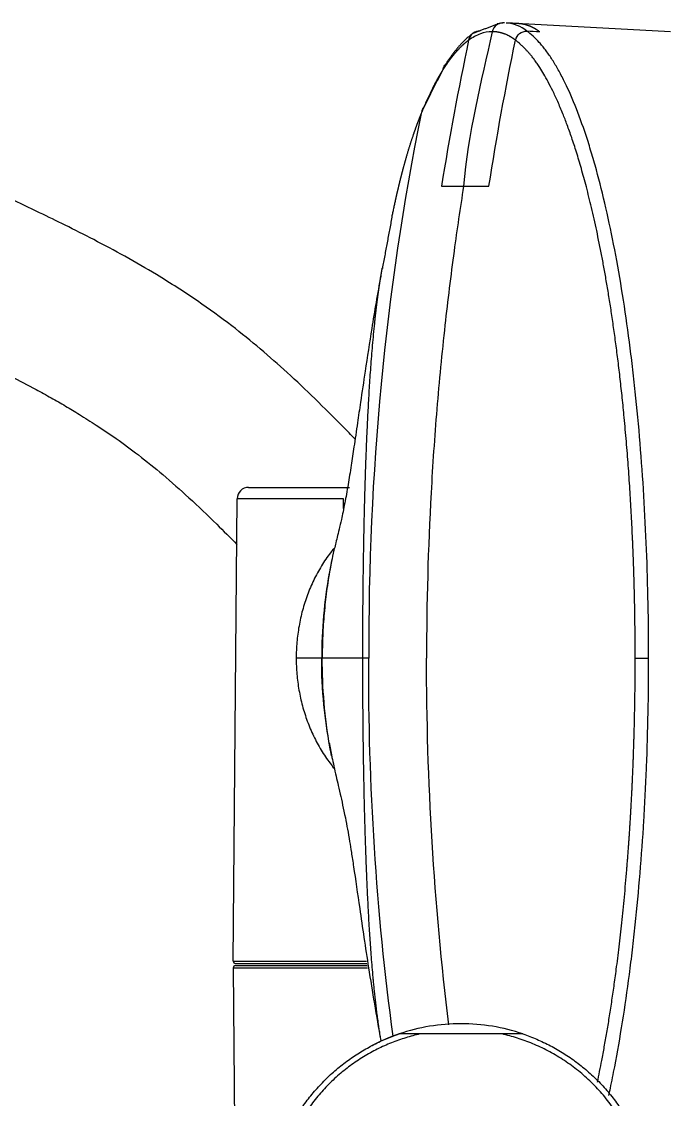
# Model space of a CAD drawing. Header units: millimetres. Extents: x -33000 to 294000, y 0 to 42408.
# Drawn here: x 19852.6 to 19909.6, y 18564.8 to 18659.4 of the extents above; entities that cross this region are included whole.
import ezdxf

# ---------------------------------------------------------------- set-up
doc = ezdxf.new("R2010")
doc.units = ezdxf.units.MM
doc.header["$LTSCALE"] = 50
doc.layers.add('arch', color=8, linetype='Continuous')

msp = doc.modelspace()

# ---------------------------------------------------------------- linework, layer by layer
at = {"layer": 'arch'}
for p, q in [((19909.58, 18658.535), (19896.08, 18659.262)), ((19872.552, 18618.526), (19881.414, 18618.526)), ((19871.198, 18576.928), (19871.552, 18617.535)), ((19880.89, 18617.535), (19871.552, 18617.535)), ((19878.963, 18603.525), (19876.726, 18603.525)), ((19878.963, 18603.525), (19879.011, 18603.525)), ((19871.198, 18576.928), (19882.905, 18576.928)), ((19871.196, 18576.324), (19871.346, 18559.176)), ((19871.196, 18576.324), (19882.997, 18576.324)), ((19871.396, 18576.526), (19882.962, 18576.526)), ((19871.398, 18576.726), (19882.933, 18576.726))]:
    msp.add_line(p, q, dxfattribs=at)
for centre, radius, start, end in [((19872.552, 18617.526), 1, 90, 179.5), ((19871.398, 18576.926), 0.2, 179.5, 270), ((19871.396, 18576.326), 0.2, 90, 180.5), ((19891.194, 18554.526), 16.9, 90, 108.78287), ((19891.194, 18554.526), 16.9, 71.21713, 90), ((19891.194, 18554.526), 16.9, 108.7875, 117.7425)]:
    msp.add_arc(centre, radius, start, end, dxfattribs=at)
for points, knots in [([(19827.114, 18658.261), (19826.986, 18658.707), (19826.308, 18661.067), (19825.13, 18665.108), (19823.676, 18669.958), (19822.329, 18674.324), (19821.133, 18678.083), (19820.077, 18681.292), (19819.114, 18684.123), (19818.115, 18686.953), (19817.006, 18689.945), (19815.827, 18692.921), (19814.667, 18695.598), (19813.564, 18697.876), (19812.545, 18699.713), (19811.633, 18701.114), (19810.798, 18702.189), (19809.97, 18703.096), (19808.691, 18704.17), (19806.958, 18705.095), (19804.856, 18705.63), (19802.532, 18705.511), (19800.383, 18704.705), (19798.887, 18703.609), (19797.848, 18702.444), (19797.201, 18701.427), (19796.825, 18700.668), (19796.507, 18699.88), (19796.234, 18699.003), (19796.006, 18698.011), (19795.81, 18696.777), (19795.682, 18695.321), (19795.64, 18693.676), (19795.681, 18692.042), (19795.779, 18690.529), (19795.943, 18688.82), (19796.202, 18686.839), (19796.632, 18684.365), (19797.223, 18681.706), (19797.984, 18678.941), (19799.02, 18675.792), (19800.357, 18672.391), (19802.037, 18668.807), (19803.936, 18665.272), (19806.129, 18661.595), (19808.675, 18657.799), (19811.585, 18654.053), (19814.796, 18650.527), (19818.202, 18647.315), (19821.835, 18644.357), (19825.831, 18641.551), (19830.31, 18638.84), (19834.996, 18636.322), (19839.327, 18634.188), (19843.135, 18632.389), (19846.328, 18630.891), (19849.156, 18629.542), (19851.632, 18628.316), (19853.619, 18627.277), (19855.213, 18626.401), (19856.483, 18625.672), (19857.789, 18624.887), (19859.286, 18623.938), (19861.026, 18622.758), (19862.981, 18621.314), (19865.109, 18619.588), (19867.396, 18617.561), (19869.545, 18615.505), (19870.933, 18614.114), (19871.518, 18613.522)], [0, 0, 0, 0, 0.002402, 0.012822, 0.022862, 0.031953, 0.041591, 0.049804, 0.057078, 0.065589, 0.075662, 0.087423, 0.100212, 0.112465, 0.124066, 0.134938, 0.14339, 0.151502, 0.160466, 0.167922, 0.176056, 0.184411, 0.191859, 0.199965, 0.206744, 0.21219, 0.217097, 0.223024, 0.230036, 0.23816, 0.247424, 0.260726, 0.274526, 0.287305, 0.299016, 0.309624, 0.327234, 0.346233, 0.366797, 0.388823, 0.410891, 0.441474, 0.471024, 0.500223, 0.53021, 0.561057, 0.591924, 0.620712, 0.647368, 0.671723, 0.697531, 0.724554, 0.751108, 0.776769, 0.796252, 0.814395, 0.830904, 0.84598, 0.860444, 0.869383, 0.878121, 0.886896, 0.897619, 0.910691, 0.92579, 0.943097, 0.962569, 0.984147, 1, 1, 1, 1]), ([(19881.899, 18622.77), (19881.552, 18623.125), (19880.39, 18624.31), (19878.434, 18626.267), (19876.026, 18628.553), (19873.6, 18630.695), (19870.979, 18632.819), (19867.975, 18635), (19864.83, 18637.018), (19861.748, 18638.8), (19859.054, 18640.242), (19856.544, 18641.51), (19854.302, 18642.599), (19852.256, 18643.572), (19850.223, 18644.528), (19847.99, 18645.576), (19845.472, 18646.771), (19842.821, 18648.068), (19840.21, 18649.409), (19837.822, 18650.708), (19835.715, 18651.931), (19833.912, 18653.051), (19832.396, 18654.059), (19831.113, 18654.966), (19829.943, 18655.84), (19828.689, 18656.834), (19827.295, 18658.018), (19825.78, 18659.414), (19824.221, 18660.98), (19822.655, 18662.707), (19821.014, 18664.71), (19819.429, 18666.876), (19817.965, 18669.102), (19816.69, 18671.21), (19815.574, 18673.186), (19814.582, 18675.074), (19813.687, 18676.935), (19812.849, 18678.874), (19812.111, 18680.817), (19811.475, 18682.734), (19810.954, 18684.556), (19810.53, 18686.329), (19810.206, 18687.99), (19809.968, 18689.514), (19809.812, 18690.817), (19809.72, 18691.867), (19809.664, 18692.769), (19809.636, 18693.607), (19809.638, 18694.312), (19809.647, 18694.718), (19809.636, 18694.823), (19809.624, 18694.836)], [0, 0, 0, 0, 0.0087569, 0.0291666, 0.0481263, 0.0655636, 0.082947, 0.1025636, 0.1244691, 0.140388, 0.1554253, 0.1689002, 0.1807908, 0.1910894, 0.2015427, 0.2137453, 0.2277044, 0.2434234, 0.2587888, 0.2734129, 0.2866866, 0.298605, 0.3091656, 0.3183675, 0.3268702, 0.3363666, 0.3485088, 0.3620438, 0.3769628, 0.3932545, 0.4107109, 0.4329158, 0.4538942, 0.4736599, 0.493506, 0.5119877, 0.5301413, 0.5492772, 0.569369, 0.5868021, 0.6046622, 0.6217005, 0.6376579, 0.6525469, 0.6667693, 0.677429, 0.689201, 0.7020371, 0.7156121, 0.7277434, 0.7360933, 0.7360933, 0.7360933, 0.7360933]), ([(19898.103, 18658.528), (19898.094, 18658.534), (19898.077, 18658.547), (19898.051, 18658.566), (19898.026, 18658.585), (19898, 18658.603), (19897.974, 18658.621), (19897.948, 18658.639), (19897.922, 18658.657), (19897.896, 18658.675), (19897.87, 18658.692), (19897.843, 18658.709), (19897.817, 18658.725), (19897.791, 18658.742), (19897.765, 18658.758), (19897.738, 18658.774), (19897.712, 18658.79), (19897.685, 18658.805), (19897.659, 18658.82), (19897.632, 18658.835), (19897.606, 18658.85), (19897.579, 18658.864), (19897.552, 18658.878), (19897.526, 18658.892), (19897.499, 18658.906), (19897.472, 18658.919), (19897.445, 18658.932), (19897.418, 18658.945), (19897.391, 18658.958), (19897.364, 18658.97), (19897.337, 18658.982), (19897.31, 18658.994), (19897.283, 18659.005), (19897.256, 18659.017), (19897.229, 18659.028), (19897.202, 18659.039), (19897.174, 18659.049), (19897.147, 18659.059), (19897.12, 18659.069), (19897.092, 18659.079), (19897.065, 18659.089), (19897.037, 18659.098), (19897.01, 18659.107), (19896.982, 18659.116), (19896.954, 18659.124), (19896.927, 18659.132), (19896.899, 18659.14), (19896.871, 18659.148), (19896.843, 18659.156), (19896.815, 18659.163), (19896.788, 18659.17), (19896.76, 18659.176), (19896.732, 18659.183), (19896.704, 18659.189), (19896.675, 18659.195), (19896.647, 18659.2), (19896.619, 18659.206), (19896.591, 18659.211), (19896.563, 18659.216), (19896.535, 18659.22), (19896.506, 18659.225), (19896.478, 18659.229), (19896.449, 18659.233), (19896.421, 18659.236), (19896.393, 18659.24), (19896.364, 18659.243), (19896.335, 18659.246), (19896.307, 18659.248), (19896.278, 18659.25), (19896.25, 18659.252), (19896.227, 18659.254), (19896.215, 18659.254), (19896.212, 18659.255)], [0, 0, 0, 0, 0.014404, 0.028808, 0.043213, 0.057619, 0.072026, 0.086433, 0.100841, 0.11525, 0.12966, 0.14407, 0.158481, 0.172893, 0.187305, 0.201718, 0.216132, 0.230546, 0.244961, 0.259376, 0.273792, 0.288209, 0.302626, 0.317043, 0.331462, 0.345881, 0.3603, 0.37472, 0.38914, 0.403561, 0.417983, 0.432405, 0.446827, 0.46125, 0.475674, 0.490098, 0.504523, 0.518948, 0.533374, 0.5478, 0.562227, 0.576654, 0.591082, 0.605511, 0.61994, 0.63437, 0.6488, 0.66323, 0.677662, 0.692094, 0.706526, 0.720959, 0.735393, 0.749827, 0.764262, 0.778697, 0.793133, 0.80757, 0.822007, 0.836445, 0.850884, 0.865323, 0.879763, 0.894203, 0.908645, 0.923087, 0.937529, 0.951972, 0.966416, 0.980861, 0.995307, 1, 1, 1, 1]), ([(19893.928, 18658.544), (19893.582, 18658.541), (19893.063, 18658.443), (19892.376, 18658.132), (19892.036, 18657.917), (19891.866, 18657.795)], [0, 0, 0, 0, 0.5, 0.75, 1, 1, 1, 1]), ([(19892.26, 18658.408), (19892.248, 18658.399), (19892.052, 18658.25), (19891.915, 18658.024), (19891.866, 18657.795)], [0, 0, 0, 0, 0.059174, 1, 1, 1, 1]), ([(19895.981, 18657.799), (19895.972, 18657.806), (19895.955, 18657.819), (19895.928, 18657.839), (19895.9, 18657.859), (19895.87, 18657.88), (19895.84, 18657.902), (19895.808, 18657.923), (19895.776, 18657.945), (19895.742, 18657.968), (19895.707, 18657.991), (19895.671, 18658.014), (19895.634, 18658.037), (19895.595, 18658.06), (19895.556, 18658.084), (19895.515, 18658.107), (19895.428, 18658.156), (19895.306, 18658.22), (19895.161, 18658.287), (19895.05, 18658.332), (19894.97, 18658.362), (19894.911, 18658.383), (19894.859, 18658.4), (19894.808, 18658.417), (19894.756, 18658.432), (19894.704, 18658.446), (19894.653, 18658.459), (19894.601, 18658.471), (19894.55, 18658.483), (19894.498, 18658.493), (19894.446, 18658.503), (19894.394, 18658.511), (19894.343, 18658.519), (19894.291, 18658.525), (19894.239, 18658.531), (19894.187, 18658.535), (19894.135, 18658.539), (19894.083, 18658.542), (19894.032, 18658.543), (19893.98, 18658.544), (19893.945, 18658.544), (19893.928, 18658.544)], [0, 0, 0, 0, 0.012819, 0.026179, 0.040082, 0.054527, 0.069514, 0.085044, 0.101116, 0.117732, 0.134892, 0.152595, 0.170841, 0.189632, 0.208968, 0.228848, 0.249273, 0.337079, 0.408016, 0.46205, 0.499158, 0.524171, 0.549188, 0.574209, 0.599233, 0.624261, 0.649293, 0.674328, 0.699366, 0.724407, 0.749451, 0.774498, 0.799547, 0.824598, 0.849651, 0.874706, 0.899762, 0.92482, 0.949879, 0.974939, 1, 1, 1, 1]), ([(19895.981, 18657.799), (19896.03, 18658.028), (19896.16, 18658.24), (19896.523, 18658.527), (19896.756, 18658.602), (19896.983, 18658.589)], [0, 0, 0, 0, 0.5, 0.5, 1, 1, 1, 1]), ([(19907.669, 18603.525), (19907.669, 18606.714), (19907.607, 18609.906), (19907.419, 18614.645), (19907.341, 18616.217), (19907.153, 18619.335), (19906.933, 18622.427), (19906.651, 18625.444), (19906.417, 18627.668), (19906.335, 18628.403), (19906.163, 18629.859), (19905.715, 18633.461), (19905.173, 18636.863), (19904.2, 18641.937), (19903.661, 18644.29), (19902.932, 18646.947), (19902.783, 18647.464), (19902.481, 18648.469), (19902.328, 18648.956), (19901.859, 18650.372), (19901.538, 18651.255), (19900.878, 18652.892), (19900.54, 18653.646), (19900.022, 18654.674), (19899.848, 18655), (19899.497, 18655.617), (19899.32, 18655.908), (19898.963, 18656.455), (19898.694, 18656.838), (19898.423, 18657.181), (19898.243, 18657.401), (19897.971, 18657.716), (19897.699, 18657.991), (19897.338, 18658.319), (19897.158, 18658.464), (19896.984, 18658.589)], [0, 0, 0, 0, 0.125, 0.125, 0.1875, 0.1875, 0.25, 0.3125, 0.3125, 0.34375, 0.34375, 0.375, 0.5, 0.5, 0.625, 0.625, 0.65625, 0.65625, 0.6875, 0.6875, 0.75, 0.75, 0.8125, 0.8125, 0.84375, 0.84375, 0.875, 0.875, 0.90625, 0.921875, 0.921875, 0.9375, 0.96875, 0.96875, 1, 1, 1, 1]), ([(19891.866, 18657.795), (19891.857, 18657.789), (19891.839, 18657.775), (19891.811, 18657.755), (19891.784, 18657.734), (19891.757, 18657.714), (19891.729, 18657.693), (19891.702, 18657.672), (19891.675, 18657.65), (19891.648, 18657.629), (19891.621, 18657.607), (19891.594, 18657.585), (19891.568, 18657.563), (19891.541, 18657.541), (19891.515, 18657.519), (19891.488, 18657.496), (19891.462, 18657.473), (19891.435, 18657.45), (19891.409, 18657.427), (19891.383, 18657.404), (19891.357, 18657.38), (19891.331, 18657.357), (19891.305, 18657.333), (19891.28, 18657.309), (19891.254, 18657.285), (19891.228, 18657.26), (19891.203, 18657.236), (19891.178, 18657.211), (19891.152, 18657.186), (19891.127, 18657.161), (19891.102, 18657.136), (19891.077, 18657.111), (19891.052, 18657.086), (19891.027, 18657.06), (19891.002, 18657.034), (19890.978, 18657.008), (19890.953, 18656.982), (19890.928, 18656.956), (19890.904, 18656.93), (19890.88, 18656.904), (19890.855, 18656.877), (19890.831, 18656.851), (19890.807, 18656.824), (19890.783, 18656.797), (19890.759, 18656.77), (19890.735, 18656.743), (19890.711, 18656.716), (19890.688, 18656.688), (19890.664, 18656.661), (19890.641, 18656.633), (19890.617, 18656.606), (19890.594, 18656.578), (19890.571, 18656.55), (19890.548, 18656.522), (19890.525, 18656.494), (19890.502, 18656.466), (19890.479, 18656.437), (19890.456, 18656.409), (19890.433, 18656.381), (19890.411, 18656.352), (19890.388, 18656.323), (19890.366, 18656.295), (19890.344, 18656.266), (19890.321, 18656.237), (19890.299, 18656.208), (19890.277, 18656.179), (19890.255, 18656.15), (19890.233, 18656.121), (19890.211, 18656.092), (19890.19, 18656.063), (19890.168, 18656.033), (19890.147, 18656.004), (19890.125, 18655.974), (19890.104, 18655.945), (19890.083, 18655.915), (19890.062, 18655.886), (19890.041, 18655.856), (19890.02, 18655.827), (19889.999, 18655.797), (19889.978, 18655.767), (19889.957, 18655.737), (19889.937, 18655.707), (19889.916, 18655.678), (19889.896, 18655.648), (19889.875, 18655.618), (19889.855, 18655.588), (19889.835, 18655.558), (19889.815, 18655.528), (19889.795, 18655.498), (19889.775, 18655.468), (19889.756, 18655.437), (19889.736, 18655.407), (19889.716, 18655.377), (19889.697, 18655.347), (19889.678, 18655.317), (19889.658, 18655.287), (19889.639, 18655.257), (19889.626, 18655.237), (19889.62, 18655.226)], [0, 0, 0, 0, 0.012036, 0.024037, 0.036004, 0.047938, 0.059837, 0.071702, 0.083533, 0.09533, 0.107093, 0.118822, 0.130518, 0.142179, 0.153807, 0.165402, 0.176962, 0.188489, 0.199983, 0.211443, 0.222869, 0.234262, 0.245622, 0.256948, 0.268241, 0.2795, 0.290726, 0.301919, 0.313079, 0.324205, 0.335298, 0.346357, 0.357384, 0.368377, 0.379337, 0.390264, 0.401158, 0.412018, 0.422846, 0.43364, 0.444401, 0.455129, 0.465824, 0.476485, 0.487113, 0.497708, 0.508269, 0.518797, 0.52929, 0.53975, 0.550175, 0.560567, 0.570924, 0.581246, 0.591535, 0.601788, 0.612007, 0.622191, 0.63234, 0.642454, 0.652533, 0.662577, 0.672586, 0.682559, 0.692497, 0.702399, 0.712265, 0.722096, 0.731891, 0.741649, 0.751372, 0.761059, 0.77071, 0.780324, 0.789902, 0.799444, 0.808949, 0.818417, 0.827849, 0.837244, 0.846603, 0.855924, 0.865209, 0.874456, 0.883667, 0.89284, 0.901976, 0.911075, 0.920137, 0.929161, 0.938148, 0.947097, 0.956008, 0.964882, 0.973718, 0.982517, 0.991277, 1, 1, 1, 1]), ([(19906.486, 18603.526), (19906.486, 18603.565), (19906.486, 18603.644), (19906.486, 18603.762), (19906.486, 18603.88), (19906.486, 18603.998), (19906.486, 18604.115), (19906.485, 18604.232), (19906.485, 18604.348), (19906.485, 18604.464), (19906.484, 18604.58), (19906.484, 18604.696), (19906.483, 18604.811), (19906.482, 18604.926), (19906.482, 18605.04), (19906.481, 18605.155), (19906.48, 18605.268), (19906.479, 18605.382), (19906.478, 18605.495), (19906.477, 18605.608), (19906.476, 18605.72), (19906.475, 18605.832), (19906.474, 18605.944), (19906.473, 18606.055), (19906.472, 18606.167), (19906.471, 18606.277), (19906.469, 18606.388), (19906.468, 18606.498), (19906.467, 18606.607), (19906.465, 18606.717), (19906.464, 18606.826), (19906.462, 18606.934), (19906.461, 18607.043), (19906.459, 18607.151), (19906.458, 18607.258), (19906.456, 18607.365), (19906.454, 18607.472), (19906.452, 18607.579), (19906.451, 18607.685), (19906.449, 18607.791), (19906.447, 18607.897), (19906.445, 18608.002), (19906.443, 18608.107), (19906.441, 18608.211), (19906.439, 18608.315), (19906.437, 18608.419), (19906.435, 18608.522), (19906.433, 18608.625), (19906.43, 18608.728), (19906.428, 18608.83), (19906.426, 18608.933), (19906.424, 18609.034), (19906.421, 18609.135), (19906.419, 18609.236), (19906.417, 18609.337), (19906.414, 18609.437), (19906.412, 18609.537), (19906.409, 18609.637), (19906.407, 18609.736), (19906.404, 18609.835), (19906.401, 18609.933), (19906.399, 18610.031), (19906.396, 18610.129), (19906.393, 18610.227), (19906.391, 18610.324), (19906.388, 18610.42), (19906.385, 18610.517), (19906.382, 18610.613), (19906.379, 18610.709), (19906.377, 18610.804), (19906.374, 18610.899), (19906.371, 18610.993), (19906.368, 18611.088), (19906.365, 18611.182), (19906.362, 18611.275), (19906.359, 18611.368), (19906.356, 18611.461), (19906.353, 18611.554), (19906.35, 18611.646), (19906.346, 18611.738), (19906.343, 18611.829), (19906.34, 18611.92), (19906.337, 18612.011), (19906.334, 18612.101), (19906.33, 18612.191), (19906.327, 18612.281), (19906.324, 18612.37), (19906.321, 18612.459), (19906.317, 18612.548), (19906.314, 18612.636), (19906.31, 18612.724), (19906.307, 18612.811), (19906.304, 18612.898), (19906.3, 18612.985), (19906.297, 18613.072), (19906.293, 18613.158), (19906.29, 18613.243), (19906.286, 18613.329), (19906.283, 18613.414), (19906.279, 18613.499), (19906.276, 18613.583), (19906.272, 18613.667), (19906.269, 18613.75), (19906.265, 18613.834), (19906.261, 18613.917), (19906.258, 18613.999), (19906.254, 18614.081), (19906.25, 18614.163), (19906.217, 18614.905), (19906.146, 18616.315), (19906.023, 18618.388), (19905.879, 18620.478), (19905.713, 18622.579), (19905.536, 18624.553), (19905.354, 18626.376), (19905.174, 18628.026), (19904.987, 18629.608), (19904.794, 18631.124), (19904.595, 18632.572), (19904.392, 18633.953), (19904.186, 18635.269), (19903.978, 18636.52), (19903.769, 18637.708), (19903.484, 18639.241), (19903.117, 18641.056), (19902.663, 18643.076), (19902.213, 18644.889), (19901.77, 18646.509), (19901.339, 18647.949), (19900.923, 18649.223), (19900.525, 18650.343), (19900.116, 18651.403), (19899.696, 18652.4), (19899.264, 18653.329), (19898.856, 18654.129), (19898.472, 18654.812), (19898.147, 18655.338), (19897.878, 18655.742), (19897.66, 18656.049), (19897.454, 18656.321), (19897.265, 18656.555), (19897.092, 18656.757), (19896.93, 18656.936), (19896.77, 18657.103), (19896.644, 18657.228), (19896.551, 18657.317), (19896.49, 18657.374), (19896.431, 18657.429), (19896.374, 18657.48), (19896.318, 18657.529), (19896.265, 18657.575), (19896.213, 18657.618), (19896.163, 18657.659), (19896.115, 18657.697), (19896.069, 18657.733), (19896.024, 18657.767), (19895.995, 18657.789), (19895.981, 18657.799)], [0, 0, 0, 0, 0.001533, 0.003061, 0.004585, 0.006104, 0.007619, 0.00913, 0.010637, 0.012139, 0.013637, 0.015131, 0.01662, 0.018105, 0.019585, 0.021062, 0.022534, 0.024001, 0.025465, 0.026924, 0.028378, 0.029829, 0.031275, 0.032716, 0.034154, 0.035587, 0.037015, 0.03844, 0.03986, 0.041276, 0.042687, 0.044094, 0.045497, 0.046895, 0.04829, 0.049679, 0.051065, 0.052446, 0.053823, 0.055195, 0.056564, 0.057928, 0.059287, 0.060642, 0.061993, 0.06334, 0.064682, 0.06602, 0.067354, 0.068683, 0.070008, 0.071329, 0.072645, 0.073957, 0.075265, 0.076568, 0.077867, 0.079162, 0.080452, 0.081738, 0.08302, 0.084297, 0.085571, 0.086839, 0.088104, 0.089364, 0.09062, 0.091871, 0.093118, 0.094361, 0.0956, 0.096834, 0.098064, 0.099289, 0.10051, 0.101727, 0.10294, 0.104148, 0.105352, 0.106551, 0.107747, 0.108938, 0.110124, 0.111306, 0.112484, 0.113658, 0.114827, 0.115992, 0.117153, 0.118309, 0.119461, 0.120608, 0.121752, 0.122891, 0.124025, 0.125156, 0.126282, 0.127403, 0.128521, 0.129633, 0.130742, 0.131846, 0.132946, 0.134042, 0.135133, 0.13622, 0.137303, 0.138381, 0.139455, 0.166629, 0.194314, 0.222517, 0.251244, 0.280505, 0.304726, 0.328358, 0.351397, 0.373836, 0.395672, 0.416901, 0.437518, 0.457522, 0.476908, 0.495673, 0.534244, 0.570844, 0.605455, 0.638084, 0.668756, 0.697483, 0.724271, 0.749114, 0.778161, 0.805368, 0.830708, 0.854158, 0.875696, 0.889488, 0.90248, 0.914665, 0.926041, 0.935688, 0.945143, 0.954401, 0.963454, 0.967099, 0.970635, 0.97406, 0.977375, 0.980582, 0.983679, 0.986668, 0.989549, 0.992322, 0.994988, 0.997547, 1, 1, 1, 1]), ([(19889.62, 18655.227), (19889.636, 18655.333), (19889.691, 18655.488), (19889.787, 18655.619), (19889.823, 18655.661)], [0, 0, 0, 0, 0.660109, 1, 1, 1, 1]), ([(19889.62, 18655.226), (19889.612, 18655.213), (19889.595, 18655.187), (19889.57, 18655.146), (19889.544, 18655.106), (19889.519, 18655.064), (19889.493, 18655.023), (19889.468, 18654.981), (19889.442, 18654.939), (19889.416, 18654.896), (19889.39, 18654.852), (19889.365, 18654.809), (19889.338, 18654.765), (19889.312, 18654.72), (19889.286, 18654.675), (19889.26, 18654.629), (19889.233, 18654.584), (19889.207, 18654.537), (19889.18, 18654.49), (19889.154, 18654.443), (19889.127, 18654.395), (19889.1, 18654.347), (19889.073, 18654.298), (19889.046, 18654.249), (19889.019, 18654.199), (19888.992, 18654.149), (19888.964, 18654.099), (19888.937, 18654.048), (19888.91, 18653.996), (19888.882, 18653.944), (19888.854, 18653.891), (19888.827, 18653.838), (19888.799, 18653.784), (19888.771, 18653.73), (19888.743, 18653.675), (19888.715, 18653.62), (19888.675, 18653.542), (19888.625, 18653.441), (19888.564, 18653.317), (19888.504, 18653.194), (19888.445, 18653.071), (19888.388, 18652.95), (19888.331, 18652.829), (19888.276, 18652.709), (19888.222, 18652.59), (19888.168, 18652.472), (19888.116, 18652.355), (19888.065, 18652.239), (19888.015, 18652.125), (19887.967, 18652.012), (19887.919, 18651.9), (19887.872, 18651.79), (19887.827, 18651.681), (19887.797, 18651.608), (19887.782, 18651.572)], [0, 0, 0, 0, 0.013221, 0.026502, 0.039843, 0.053243, 0.066704, 0.080225, 0.093805, 0.107445, 0.121145, 0.134905, 0.148724, 0.162604, 0.176542, 0.190541, 0.204599, 0.218716, 0.232894, 0.247131, 0.261429, 0.275787, 0.290206, 0.304686, 0.319227, 0.333829, 0.348494, 0.36322, 0.378008, 0.392859, 0.407772, 0.422749, 0.437789, 0.452892, 0.46806, 0.483291, 0.498587, 0.532403, 0.565681, 0.598421, 0.630624, 0.662289, 0.693415, 0.724002, 0.75405, 0.783557, 0.812522, 0.840944, 0.868822, 0.896155, 0.922941, 0.949178, 0.974865, 1, 1, 1, 1]), ([(19887.782, 18651.572), (19887.796, 18651.67), (19887.838, 18651.79), (19887.91, 18651.895), (19887.927, 18651.917)], [0, 0, 0, 0, 0.780831, 1, 1, 1, 1]), ([(19887.697, 18651.364), (19887.689, 18651.345), (19887.673, 18651.306), (19887.649, 18651.247), (19887.626, 18651.188), (19887.603, 18651.13), (19887.58, 18651.072), (19887.557, 18651.014), (19887.534, 18650.956), (19887.512, 18650.899), (19887.49, 18650.842), (19887.468, 18650.785), (19887.446, 18650.728), (19887.425, 18650.672), (19887.404, 18650.616), (19887.383, 18650.56), (19887.362, 18650.504), (19887.341, 18650.449), (19887.321, 18650.394), (19887.301, 18650.339), (19887.281, 18650.285), (19887.261, 18650.231), (19887.242, 18650.177), (19887.222, 18650.124), (19887.203, 18650.071), (19887.184, 18650.018), (19887.166, 18649.965), (19887.147, 18649.913), (19887.129, 18649.861), (19887.111, 18649.81), (19887.093, 18649.759), (19887.075, 18649.708), (19887.058, 18649.658), (19887.041, 18649.608), (19887.024, 18649.558), (19887.007, 18649.509), (19886.983, 18649.44), (19886.953, 18649.349), (19886.915, 18649.237), (19886.877, 18649.123), (19886.839, 18649.008), (19886.801, 18648.89), (19886.763, 18648.771), (19886.724, 18648.651), (19886.685, 18648.528), (19886.647, 18648.404), (19886.608, 18648.278), (19886.568, 18648.15), (19886.529, 18648.021), (19886.49, 18647.89), (19886.45, 18647.756), (19886.41, 18647.621), (19886.37, 18647.484), (19886.344, 18647.392), (19886.331, 18647.345)], [0, 0, 0, 0, 0.016286, 0.032457, 0.048513, 0.064453, 0.080277, 0.095984, 0.111574, 0.127046, 0.1424, 0.157635, 0.172751, 0.187748, 0.202626, 0.217383, 0.23202, 0.246535, 0.26093, 0.275203, 0.289354, 0.303383, 0.31729, 0.331074, 0.344734, 0.358272, 0.371686, 0.384975, 0.398141, 0.411182, 0.424099, 0.436891, 0.449558, 0.462099, 0.474515, 0.486805, 0.49897, 0.526384, 0.554058, 0.58199, 0.61018, 0.638627, 0.667331, 0.696289, 0.725501, 0.754966, 0.784684, 0.814656, 0.844886, 0.875375, 0.906128, 0.937148, 0.968437, 1, 1, 1, 1]), ([(19886.331, 18647.345), (19886.324, 18647.322), (19886.31, 18647.275), (19886.29, 18647.204), (19886.271, 18647.134), (19886.251, 18647.064), (19886.231, 18646.994), (19886.212, 18646.925), (19886.193, 18646.855), (19886.174, 18646.786), (19886.155, 18646.717), (19886.136, 18646.648), (19886.118, 18646.579), (19886.099, 18646.511), (19886.081, 18646.443), (19886.063, 18646.375), (19886.045, 18646.307), (19886.027, 18646.239), (19886.009, 18646.172), (19885.992, 18646.105), (19885.974, 18646.038), (19885.957, 18645.971), (19885.94, 18645.905), (19885.923, 18645.839), (19885.906, 18645.773), (19885.89, 18645.707), (19885.873, 18645.642), (19885.857, 18645.576), (19885.84, 18645.512), (19885.824, 18645.447), (19885.808, 18645.382), (19885.793, 18645.318), (19885.777, 18645.254), (19885.761, 18645.191), (19885.746, 18645.127), (19885.731, 18645.064), (19885.716, 18645.002), (19885.7, 18644.939), (19885.686, 18644.877), (19885.671, 18644.815), (19885.656, 18644.753), (19885.642, 18644.692), (19885.627, 18644.631), (19885.613, 18644.57), (19885.599, 18644.51), (19885.585, 18644.45), (19885.571, 18644.39), (19885.558, 18644.33), (19885.544, 18644.271), (19885.531, 18644.212), (19885.517, 18644.154), (19885.504, 18644.096), (19885.491, 18644.038), (19885.478, 18643.981), (19885.466, 18643.924), (19885.453, 18643.867), (19885.44, 18643.811), (19885.428, 18643.755), (19885.416, 18643.699), (19885.394, 18643.602), (19885.364, 18643.462), (19885.325, 18643.28), (19885.286, 18643.097), (19885.247, 18642.915), (19885.209, 18642.732), (19885.172, 18642.55), (19885.143, 18642.404), (19885.126, 18642.32), (19885.121, 18642.296)], [0, 0, 0, 0, 0.0152, 0.030318, 0.045354, 0.060308, 0.075181, 0.089972, 0.104682, 0.119311, 0.133859, 0.148327, 0.162714, 0.17702, 0.191246, 0.205392, 0.219458, 0.233443, 0.247349, 0.261175, 0.274921, 0.288587, 0.302174, 0.31568, 0.329107, 0.342455, 0.355722, 0.36891, 0.382019, 0.395047, 0.407996, 0.420865, 0.433654, 0.446364, 0.458993, 0.471543, 0.484012, 0.496402, 0.508711, 0.520939, 0.533087, 0.545152, 0.557136, 0.569037, 0.580854, 0.592588, 0.604237, 0.615802, 0.627282, 0.638676, 0.649984, 0.661205, 0.67234, 0.683387, 0.694347, 0.705219, 0.716003, 0.726698, 0.737304, 0.74782, 0.782453, 0.816938, 0.851269, 0.885439, 0.919442, 0.953271, 0.986925, 1, 1, 1, 1]), ([(19891.42, 18644.971), (19891.119, 18643.061), (19890.52, 18638.973), (19889.721, 18632.485), (19889.036, 18625.394), (19888.366, 18615.596), (19888.17, 18608.349), (19888.17, 18603.525)], [0, 0, 0, 0, 0.134833, 0.290975, 0.468231, 0.645487, 1, 1, 1, 1]), ([(19889.483, 18644.971), (19889.633, 18644.971), (19889.938, 18644.971), (19890.573, 18644.971), (19891.075, 18644.971), (19891.42, 18644.971)], [0, 0, 0, 0, 0.250002, 0.500003, 1, 1, 1, 1]), ([(19891.42, 18644.971), (19891.766, 18644.971), (19892.481, 18644.971), (19893.247, 18644.971), (19893.642, 18644.971)], [0, 0, 0, 0, 0.500003, 1, 1, 1, 1]), ([(19884.263, 18637.796), (19884.262, 18637.791), (19884.257, 18637.765), (19884.249, 18637.718), (19884.238, 18637.656), (19884.227, 18637.594), (19884.216, 18637.532), (19884.205, 18637.47), (19884.194, 18637.408), (19884.183, 18637.347), (19884.173, 18637.285), (19884.162, 18637.224), (19884.152, 18637.162), (19884.142, 18637.101), (19884.132, 18637.04), (19884.121, 18636.979), (19884.112, 18636.918), (19884.103, 18636.866), (19884.098, 18636.834), (19884.096, 18636.822)], [0, 0, 0, 0, 0.015597, 0.080185, 0.144589, 0.208805, 0.272832, 0.336664, 0.400299, 0.463735, 0.526966, 0.589991, 0.652806, 0.715407, 0.777793, 0.839959, 0.901903, 0.963621, 1, 1, 1, 1]), ([(19884.144, 18637.09), (19883.866, 18635.539), (19883.387, 18632.739), (19882.816, 18629.005), (19882.401, 18626.209), (19882.087, 18624.059), (19881.814, 18622.189), (19881.539, 18620.363), (19881.271, 18618.675), (19880.975, 18617.045), (19880.631, 18615.407), (19880.29, 18614.001), (19880.023, 18612.935), (19879.881, 18612.316), (19879.825, 18612.059)], [0, 0, 0, 0, 0.109597, 0.199875, 0.268787, 0.318602, 0.380204, 0.429659, 0.487213, 0.552685, 0.62611, 0.736272, 0.860502, 1, 1, 1, 1]), ([(19884.096, 18636.822), (19884.095, 18636.813), (19884.09, 18636.785), (19884.082, 18636.737), (19884.073, 18636.676), (19884.063, 18636.616), (19884.054, 18636.557), (19884.044, 18636.497), (19884.035, 18636.437), (19884.026, 18636.378), (19884.017, 18636.319), (19884.008, 18636.26), (19883.999, 18636.201), (19883.991, 18636.143), (19883.982, 18636.084), (19883.973, 18636.026), (19883.965, 18635.968), (19883.956, 18635.911), (19883.948, 18635.853), (19883.94, 18635.796), (19883.932, 18635.739), (19883.924, 18635.682), (19883.916, 18635.626), (19883.908, 18635.569), (19883.9, 18635.513), (19883.892, 18635.457), (19883.885, 18635.402), (19883.877, 18635.347), (19883.87, 18635.292), (19883.862, 18635.237), (19883.855, 18635.182), (19883.848, 18635.128), (19883.84, 18635.074), (19883.833, 18635.02), (19883.826, 18634.967), (19883.819, 18634.914), (19883.813, 18634.861), (19883.806, 18634.808), (19883.799, 18634.756), (19883.793, 18634.704), (19883.786, 18634.652), (19883.78, 18634.601), (19883.773, 18634.55), (19883.767, 18634.499), (19883.761, 18634.448), (19883.754, 18634.398), (19883.748, 18634.349), (19883.742, 18634.299), (19883.736, 18634.25), (19883.73, 18634.201), (19883.725, 18634.152), (19883.719, 18634.104), (19883.713, 18634.056), (19883.708, 18634.009), (19883.702, 18633.962), (19883.697, 18633.915), (19883.691, 18633.868), (19883.686, 18633.822), (19883.681, 18633.776), (19883.675, 18633.731), (19883.67, 18633.686), (19883.665, 18633.641), (19883.66, 18633.597), (19883.655, 18633.553), (19883.65, 18633.509), (19883.646, 18633.466), (19883.641, 18633.423), (19883.636, 18633.38), (19883.632, 18633.338), (19883.627, 18633.297), (19883.622, 18633.255), (19883.618, 18633.214), (19883.614, 18633.174), (19883.609, 18633.133), (19883.605, 18633.094), (19883.601, 18633.054), (19883.597, 18633.015), (19883.593, 18632.976), (19883.556, 18632.629), (19883.491, 18631.974), (19883.403, 18631.007), (19883.323, 18630.048), (19883.252, 18629.103), (19883.187, 18628.175), (19883.129, 18627.269), (19883.077, 18626.389), (19883.03, 18625.538), (19882.992, 18624.799), (19882.961, 18624.161), (19882.936, 18623.615), (19882.911, 18623.067), (19882.888, 18622.518), (19882.866, 18621.968), (19882.844, 18621.418), (19882.824, 18620.868), (19882.805, 18620.318), (19882.786, 18619.768), (19882.769, 18619.218), (19882.752, 18618.67), (19882.736, 18618.122), (19882.721, 18617.576), (19882.707, 18617.031), (19882.693, 18616.488), (19882.68, 18615.947), (19882.668, 18615.407), (19882.653, 18614.682), (19882.635, 18613.77), (19882.616, 18612.668), (19882.599, 18611.567), (19882.585, 18610.467), (19882.576, 18609.653), (19882.57, 18609.123), (19882.568, 18608.877), (19882.566, 18608.63), (19882.563, 18608.383), (19882.561, 18608.134), (19882.559, 18607.885), (19882.558, 18607.635), (19882.556, 18607.384), (19882.554, 18607.132), (19882.553, 18606.879), (19882.551, 18606.626), (19882.55, 18606.372), (19882.549, 18606.116), (19882.548, 18605.861), (19882.547, 18605.604), (19882.546, 18605.347), (19882.546, 18605.089), (19882.545, 18604.83), (19882.545, 18604.57), (19882.545, 18604.31), (19882.545, 18604.049), (19882.545, 18603.788), (19882.545, 18603.613), (19882.545, 18603.525)], [0, 0, 0, 0, 0.000862, 0.002964, 0.005059, 0.007145, 0.009223, 0.011293, 0.013354, 0.015407, 0.017451, 0.019486, 0.021513, 0.02353, 0.025539, 0.027538, 0.029528, 0.031508, 0.03348, 0.035441, 0.037394, 0.039336, 0.041268, 0.043191, 0.045104, 0.047007, 0.048899, 0.050781, 0.052653, 0.054515, 0.056366, 0.058206, 0.060036, 0.061855, 0.063663, 0.06546, 0.067246, 0.069021, 0.070785, 0.072538, 0.074279, 0.076009, 0.077728, 0.079435, 0.08113, 0.082814, 0.084486, 0.086146, 0.087794, 0.08943, 0.091054, 0.092666, 0.094265, 0.095853, 0.097428, 0.09899, 0.100541, 0.102078, 0.103603, 0.105116, 0.106615, 0.108102, 0.109576, 0.111037, 0.112485, 0.11392, 0.115341, 0.11675, 0.118145, 0.119528, 0.120896, 0.122252, 0.123594, 0.124922, 0.126237, 0.127538, 0.128825, 0.130099, 0.131359, 0.16314, 0.194422, 0.225087, 0.255021, 0.28412, 0.312289, 0.339439, 0.36549, 0.390371, 0.406825, 0.423263, 0.439676, 0.45606, 0.472408, 0.488713, 0.504971, 0.521176, 0.537322, 0.553404, 0.569417, 0.585357, 0.601218, 0.616997, 0.63269, 0.648291, 0.663797, 0.679204, 0.710709, 0.742121, 0.773417, 0.804577, 0.835579, 0.842494, 0.849431, 0.856391, 0.863373, 0.870376, 0.877402, 0.884449, 0.891518, 0.898608, 0.905719, 0.912852, 0.920004, 0.927178, 0.934372, 0.941586, 0.94882, 0.956074, 0.963347, 0.97064, 0.977952, 0.985282, 0.992632, 1, 1, 1, 1]), ([(19880.024, 18613.164), (19879.923, 18613.039), (19879.824, 18612.913), (19879.447, 18612.413), (19878.922, 18611.638), (19878.247, 18610.396), (19877.877, 18609.525), (19877.548, 18608.637), (19877.404, 18608.185), (19877.157, 18607.27), (19876.952, 18606.343), (19876.767, 18604.935), (19876.726, 18603.994), (19876.726, 18603.525)], [0, 0, 0, 0, 0.046971, 0.046971, 0.183118, 0.319265, 0.455412, 0.455412, 0.591559, 0.591559, 0.727706, 0.863853, 1, 1, 1, 1]), ([(19879.832, 18612.093), (19879.784, 18611.845), (19879.738, 18611.596), (19879.581, 18610.706), (19879.482, 18610.062), (19879.311, 18608.768), (19879.24, 18608.117), (19879.125, 18606.812), (19879.082, 18606.156), (19879.025, 18604.842), (19879.011, 18604.184), (19879.011, 18603.525)], [0, 0, 0, 0, 0.088605, 0.088605, 0.316454, 0.316454, 0.544302, 0.544302, 0.772151, 0.772151, 1, 1, 1, 1]), ([(19876.726, 18603.525), (19876.726, 18603.059), (19876.767, 18602.122), (19876.95, 18600.72), (19877.153, 18599.797), (19877.398, 18598.886), (19877.54, 18598.435), (19877.867, 18597.551), (19878.234, 18596.684), (19878.902, 18595.446), (19879.422, 18594.673), (19879.812, 18594.152), (19879.927, 18594.005), (19880.045, 18593.861)], [0, 0, 0, 0, 0.135076, 0.270152, 0.405227, 0.405227, 0.540303, 0.540303, 0.675379, 0.810455, 0.945531, 0.945531, 1, 1, 1, 1]), ([(19879.681, 18595.76), (19879.454, 18596.973), (19879.089, 18599.553), (19878.963, 18602.156), (19878.963, 18603.525)], [0, 0, 0, 0, 0.474202, 1, 1, 1, 1]), ([(19882.545, 18603.525), (19882.464, 18603.526), (19882.307, 18603.526), (19882.081, 18603.526), (19881.863, 18603.526), (19881.58, 18603.526), (19881.307, 18603.526), (19881.038, 18603.526), (19880.728, 18603.526), (19880.315, 18603.526), (19879.88, 18603.526), (19879.549, 18603.526), (19879.313, 18603.526), (19879.13, 18603.526), (19879.041, 18603.526), (19879.011, 18603.525)], [0, 0, 0, 0, 0.046872, 0.093747, 0.140622, 0.187498, 0.281248, 0.328123, 0.374998, 0.499998, 0.624999, 0.718749, 0.812499, 0.906249, 1, 1, 1, 1]), ([(19879.835, 18594.943), (19879.784, 18595.208), (19879.734, 18595.474), (19879.237, 18598.308), (19879.011, 18600.916), (19879.011, 18603.525)], [0, 0, 0, 0, 0.094049, 0.094049, 1, 1, 1, 1]), ([(19882.545, 18603.525), (19882.545, 18603.487), (19882.545, 18603.411), (19882.545, 18603.297), (19882.545, 18603.183), (19882.545, 18603.068), (19882.545, 18602.954), (19882.545, 18602.84), (19882.546, 18602.725), (19882.546, 18602.611), (19882.546, 18602.496), (19882.546, 18602.382), (19882.546, 18602.267), (19882.547, 18602.152), (19882.547, 18602.038), (19882.547, 18601.923), (19882.547, 18601.808), (19882.548, 18601.693), (19882.548, 18601.578), (19882.549, 18601.463), (19882.549, 18601.348), (19882.549, 18601.233), (19882.55, 18601.118), (19882.55, 18601.003), (19882.551, 18600.888), (19882.551, 18600.773), (19882.552, 18600.658), (19882.552, 18600.543), (19882.553, 18600.428), (19882.554, 18600.313), (19882.554, 18600.197), (19882.555, 18600.082), (19882.556, 18599.967), (19882.556, 18599.852), (19882.557, 18599.736), (19882.558, 18599.621), (19882.558, 18599.506), (19882.559, 18599.39), (19882.56, 18599.275), (19882.561, 18599.16), (19882.562, 18599.044), (19882.563, 18598.929), (19882.564, 18598.814), (19882.564, 18598.698), (19882.565, 18598.583), (19882.566, 18598.467), (19882.567, 18598.352), (19882.568, 18598.237), (19882.569, 18598.121), (19882.571, 18598.006), (19882.572, 18597.891), (19882.573, 18597.775), (19882.574, 18597.66), (19882.575, 18597.544), (19882.576, 18597.429), (19882.578, 18597.314), (19882.579, 18597.198), (19882.58, 18597.083), (19882.581, 18596.968), (19882.583, 18596.852), (19882.584, 18596.737), (19882.585, 18596.622), (19882.587, 18596.507), (19882.588, 18596.391), (19882.59, 18596.276), (19882.591, 18596.161), (19882.593, 18596.046), (19882.594, 18595.931), (19882.596, 18595.815), (19882.597, 18595.7), (19882.599, 18595.585), (19882.6, 18595.47), (19882.602, 18595.355), (19882.604, 18595.24), (19882.605, 18595.125), (19882.607, 18595.01), (19882.609, 18594.895), (19882.611, 18594.781), (19882.612, 18594.666), (19882.614, 18594.551), (19882.616, 18594.436), (19882.618, 18594.322), (19882.62, 18594.207), (19882.622, 18594.092), (19882.624, 18593.978), (19882.626, 18593.863), (19882.635, 18593.34), (19882.652, 18592.405), (19882.681, 18591.059), (19882.715, 18589.707), (19882.753, 18588.352), (19882.795, 18586.997), (19882.843, 18585.647), (19882.891, 18584.455), (19882.936, 18583.416), (19882.978, 18582.522), (19883.024, 18581.619), (19883.074, 18580.709), (19883.126, 18579.828), (19883.181, 18578.971), (19883.239, 18578.129), (19883.303, 18577.265), (19883.374, 18576.381), (19883.439, 18575.64), (19883.495, 18575.039), (19883.541, 18574.573), (19883.591, 18574.086), (19883.646, 18573.579), (19883.705, 18573.054), (19883.771, 18572.513), (19883.842, 18571.959), (19883.906, 18571.487), (19883.961, 18571.105), (19884.003, 18570.82), (19884.045, 18570.549), (19884.076, 18570.352), (19884.093, 18570.246), (19884.096, 18570.225)], [0, 0, 0, 0, 0.003206, 0.006413, 0.009622, 0.012832, 0.016044, 0.019257, 0.022471, 0.025687, 0.028905, 0.032123, 0.035343, 0.038564, 0.041787, 0.045011, 0.048236, 0.051462, 0.054689, 0.057918, 0.061148, 0.064379, 0.067611, 0.070844, 0.074079, 0.077314, 0.08055, 0.083788, 0.087026, 0.090266, 0.093506, 0.096748, 0.09999, 0.103233, 0.106478, 0.109723, 0.112968, 0.116215, 0.119463, 0.122711, 0.12596, 0.12921, 0.132461, 0.135712, 0.138964, 0.142217, 0.14547, 0.148724, 0.151978, 0.155233, 0.158489, 0.161745, 0.165002, 0.168259, 0.171517, 0.174776, 0.178034, 0.181293, 0.184553, 0.187813, 0.191073, 0.194333, 0.197594, 0.200856, 0.204117, 0.207379, 0.210641, 0.213903, 0.217165, 0.220427, 0.22369, 0.226953, 0.230216, 0.233478, 0.236741, 0.240004, 0.243267, 0.24653, 0.249793, 0.253056, 0.256319, 0.259582, 0.262844, 0.266106, 0.269369, 0.272631, 0.275892, 0.314118, 0.352776, 0.391815, 0.431176, 0.470797, 0.510609, 0.550539, 0.576972, 0.603912, 0.631315, 0.659135, 0.68732, 0.712626, 0.738974, 0.766281, 0.794455, 0.823395, 0.837766, 0.852979, 0.868993, 0.885765, 0.903246, 0.921387, 0.940132, 0.959425, 0.969671, 0.979481, 0.988865, 0.997834, 1, 1, 1, 1]), ([(19903.173, 18566.301), (19903.304, 18566.922), (19903.508, 18567.942), (19903.779, 18569.402), (19903.998, 18570.65), (19904.214, 18571.953), (19904.424, 18573.313), (19904.63, 18574.728), (19904.849, 18576.344), (19905.08, 18578.194), (19905.318, 18580.309), (19905.544, 18582.567), (19905.688, 18584.2), (19905.764, 18585.139), (19905.78, 18585.337), (19905.796, 18585.537), (19905.812, 18585.736), (19905.827, 18585.936), (19905.843, 18586.137), (19905.858, 18586.338), (19905.873, 18586.54), (19905.888, 18586.743), (19905.903, 18586.946), (19905.917, 18587.149), (19905.932, 18587.353), (19905.946, 18587.557), (19905.96, 18587.762), (19905.974, 18587.968), (19905.988, 18588.174), (19906.002, 18588.381), (19906.015, 18588.588), (19906.028, 18588.796), (19906.041, 18589.004), (19906.054, 18589.212), (19906.067, 18589.422), (19906.08, 18589.631), (19906.092, 18589.841), (19906.104, 18590.052), (19906.117, 18590.263), (19906.128, 18590.475), (19906.14, 18590.687), (19906.152, 18590.9), (19906.163, 18591.113), (19906.174, 18591.327), (19906.185, 18591.541), (19906.196, 18591.756), (19906.207, 18591.971), (19906.217, 18592.187), (19906.228, 18592.403), (19906.238, 18592.619), (19906.248, 18592.836), (19906.257, 18593.054), (19906.267, 18593.272), (19906.276, 18593.49), (19906.286, 18593.709), (19906.295, 18593.929), (19906.303, 18594.149), (19906.312, 18594.369), (19906.32, 18594.59), (19906.329, 18594.811), (19906.337, 18595.033), (19906.344, 18595.255), (19906.352, 18595.477), (19906.359, 18595.7), (19906.367, 18595.924), (19906.374, 18596.148), (19906.38, 18596.372), (19906.387, 18596.597), (19906.394, 18596.822), (19906.4, 18597.048), (19906.406, 18597.274), (19906.412, 18597.5), (19906.417, 18597.727), (19906.423, 18597.954), (19906.428, 18598.182), (19906.433, 18598.41), (19906.437, 18598.639), (19906.442, 18598.867), (19906.446, 18599.097), (19906.45, 18599.326), (19906.454, 18599.557), (19906.458, 18599.787), (19906.462, 18600.018), (19906.465, 18600.249), (19906.468, 18600.481), (19906.471, 18600.713), (19906.473, 18600.945), (19906.476, 18601.178), (19906.478, 18601.411), (19906.48, 18601.645), (19906.481, 18601.879), (19906.483, 18602.113), (19906.484, 18602.347), (19906.485, 18602.582), (19906.486, 18602.818), (19906.487, 18603.053), (19906.487, 18603.289), (19906.487, 18603.447), (19906.487, 18603.526)], [0, 0, 0, 0, 0.061937, 0.099569, 0.138053, 0.177387, 0.217565, 0.258582, 0.300433, 0.35547, 0.41314, 0.473427, 0.536321, 0.541463, 0.546612, 0.551768, 0.556932, 0.562103, 0.567282, 0.572468, 0.577661, 0.582861, 0.58807, 0.593285, 0.598508, 0.603738, 0.608975, 0.61422, 0.619473, 0.624732, 0.629999, 0.635274, 0.640555, 0.645845, 0.651141, 0.656445, 0.661756, 0.667075, 0.6724, 0.677734, 0.683074, 0.688422, 0.693777, 0.69914, 0.70451, 0.709887, 0.715272, 0.720664, 0.726064, 0.731471, 0.736885, 0.742307, 0.747736, 0.753173, 0.758617, 0.764069, 0.769528, 0.774995, 0.780469, 0.785951, 0.791441, 0.796938, 0.802442, 0.807954, 0.813474, 0.819002, 0.824537, 0.83008, 0.83563, 0.841188, 0.846754, 0.852328, 0.857909, 0.863498, 0.869095, 0.8747, 0.880312, 0.885932, 0.89156, 0.897196, 0.90284, 0.908491, 0.914151, 0.919818, 0.925493, 0.931177, 0.936868, 0.942567, 0.948274, 0.953989, 0.959712, 0.965444, 0.971183, 0.97693, 0.982685, 0.988449, 0.99422, 1, 1, 1, 1]), ([(19904.17, 18565.115), (19904.217, 18565.334), (19904.264, 18565.554), (19904.439, 18566.387), (19904.564, 18567.01), (19905.172, 18570.184), (19905.606, 18572.907), (19906.073, 18576.47), (19906.163, 18577.191), (19906.334, 18578.647), (19906.58, 18580.852), (19906.933, 18584.623), (19907.153, 18587.717), (19907.294, 18590.056), (19907.337, 18590.838), (19907.415, 18592.409), (19907.591, 18596.348), (19907.669, 18600.337), (19907.669, 18603.525)], [0, 0, 0, 0, 0.020907, 0.020907, 0.0785, 0.0785, 0.308875, 0.308875, 0.366469, 0.366469, 0.424063, 0.53925, 0.654438, 0.654438, 0.712031, 0.712031, 0.769625, 1, 1, 1, 1]), ([(19906.486, 18603.526), (19906.586, 18603.526), (19906.944, 18603.526), (19907.444, 18603.526), (19907.669, 18603.526)], [0, 0, 0, 0, 0.500413, 1, 1, 1, 1]), ([(19879.825, 18594.994), (19879.921, 18594.54), (19880.145, 18593.51), (19880.534, 18591.85), (19881.002, 18589.762), (19881.354, 18587.854), (19881.575, 18586.459), (19881.852, 18584.627), (19882.332, 18581.323), (19883.106, 18576.037), (19883.762, 18572.135), (19884.143, 18569.962)], [0, 0, 0, 0, 0.168278, 0.309748, 0.427119, 0.51975, 0.559308, 0.603954, 0.711074, 0.843964, 1, 1, 1, 1]), ([(19887.594, 18570.526), (19887.427, 18570.526), (19887.26, 18570.526), (19887.011, 18570.526), (19886.928, 18570.526), (19886.762, 18570.526), (19886.679, 18570.526), (19886.514, 18570.526), (19886.431, 18570.526), (19886.309, 18570.526), (19886.269, 18570.526), (19886.189, 18570.526), (19886.149, 18570.526), (19886.09, 18570.526), (19886.071, 18570.526), (19886.033, 18570.526), (19886.013, 18570.526), (19885.976, 18570.526), (19885.957, 18570.526), (19885.921, 18570.526), (19885.904, 18570.526), (19885.878, 18570.526), (19885.87, 18570.526), (19885.853, 18570.526), (19885.845, 18570.526), (19885.822, 18570.526), (19885.808, 18570.526), (19885.783, 18570.526), (19885.772, 18570.526), (19885.761, 18570.526), (19885.758, 18570.526), (19885.754, 18570.526), (19885.753, 18570.526), (19885.753, 18570.526)], [0, 0, 0, 0, 0.25, 0.25, 0.375, 0.375, 0.5, 0.5, 0.625, 0.625, 0.6875, 0.6875, 0.75, 0.75, 0.78125, 0.78125, 0.8125, 0.8125, 0.84375, 0.84375, 0.875, 0.875, 0.890625, 0.890625, 0.90625, 0.90625, 0.9375, 0.9375, 0.96875, 0.96875, 0.984375, 0.984375, 1, 1, 1, 1]), ([(19896.636, 18570.526), (19896.636, 18570.526), (19896.635, 18570.526), (19896.631, 18570.526), (19896.628, 18570.526), (19896.616, 18570.526), (19896.605, 18570.526), (19896.586, 18570.526), (19896.579, 18570.526), (19896.565, 18570.526), (19896.557, 18570.526), (19896.534, 18570.526), (19896.517, 18570.526), (19896.491, 18570.526), (19896.482, 18570.526), (19896.464, 18570.526), (19896.455, 18570.526), (19896.428, 18570.526), (19896.409, 18570.526), (19896.353, 18570.526), (19896.314, 18570.526), (19896.236, 18570.526), (19896.196, 18570.526), (19896.115, 18570.526), (19896.074, 18570.526), (19895.952, 18570.526), (19895.871, 18570.526), (19895.706, 18570.526), (19895.624, 18570.526), (19895.459, 18570.526), (19895.376, 18570.526), (19895.128, 18570.526), (19894.961, 18570.526), (19894.794, 18570.526)], [0, 0, 0, 0, 0.015074, 0.015074, 0.030708, 0.030708, 0.061975, 0.061975, 0.077609, 0.077609, 0.093243, 0.093243, 0.12451, 0.12451, 0.140144, 0.140144, 0.155778, 0.155778, 0.187045, 0.187045, 0.24958, 0.24958, 0.312115, 0.312115, 0.37465, 0.37465, 0.49972, 0.49972, 0.62479, 0.62479, 0.74986, 0.74986, 1, 1, 1, 1])]:
    msp.add_open_spline(points, degree=3, knots=knots, dxfattribs=at)
for points, degree in [([(19894.604, 18659.277), (19892.247, 18658.398)], 1), ([(19895.019, 18659.309), (19894.794, 18659.344), (19894.276, 18659.231), (19893.982, 18658.775), (19893.928, 18658.544)], 3), ([(19895.019, 18659.309), (19894.806, 18659.31), (19894.591, 18659.29), (19894.375, 18659.248)], 3), ([(19896.239, 18659.253), (19895.167, 18659.306)], 1), ([(19896.983, 18658.589), (19896.471, 18659.031), (19895.839, 18659.272), (19895.174, 18659.305)], 3), ([(19892.189, 18658.356), (19890.972, 18657.457), (19889.824, 18655.66)], 2), ([(19893.928, 18658.544), (19892.994, 18654.234), (19891.763, 18649.515), (19891.42, 18644.971)], 3), ([(19892.868, 18658.589), (19892.655, 18658.601), (19892.436, 18658.535), (19892.26, 18658.408)], 3), ([(19898.103, 18658.528), (19897.73, 18658.548), (19897.357, 18658.568), (19896.983, 18658.589)], 3), ([(19891.866, 18657.795), (19890.965, 18653.538), (19890.171, 18649.266), (19889.483, 18644.971)], 3), ([(19893.642, 18644.971), (19894.317, 18649.266), (19895.098, 18653.549), (19895.981, 18657.799)], 3), ([(19889.834, 18655.678), (19887.917, 18651.891)], 1), ([(19887.928, 18651.918), (19887.84, 18651.704)], 1), ([(19887.697, 18651.364), (19884.513, 18635.656), (19883.04, 18619.589), (19883.095, 18603.525)], 3), ([(19887.782, 18651.572), (19887.753, 18651.504), (19887.725, 18651.434), (19887.697, 18651.364)], 3), ([(19885.125, 18642.25), (19884.289, 18637.752)], 1), ([(19880.89, 18616.675), (19880.89, 18616.962), (19880.89, 18617.248), (19880.89, 18617.535)], 3), ([(19879.857, 18612.218), (19879.622, 18610.972)], 1), ([(19879.624, 18610.979), (19879.185, 18608.522), (19878.963, 18606.024), (19878.963, 18603.525)], 3), ([(19883.095, 18603.525), (19882.904, 18603.525), (19882.72, 18603.525), (19882.545, 18603.525)], 3), ([(19885.23, 18570.341), (19883.749, 18581.324), (19883.057, 18592.426), (19883.095, 18603.525)], 3), ([(19890.128, 18571.33), (19888.826, 18582.006), (19888.17, 18592.766), (19888.17, 18603.525)], 3), ([(19879.622, 18596.079), (19879.857, 18594.833)], 1), ([(19894.794, 18570.526), (19887.594, 18570.526)], 1)]:
    msp.add_open_spline(points, degree=degree, dxfattribs=at)
for points, weights in [([(19885.753, 18538.526), (19874.294, 18542.423), (19874.294, 18554.526), (19874.294, 18566.629), (19885.753, 18570.526)], [0.966364835815, 0.799223863212, 1, 0.799223863212, 0.966364835815]), ([(19887.594, 18570.526), (19874.794, 18567.646), (19874.794, 18554.526), (19874.794, 18541.406), (19887.594, 18538.526)], [1, 0.780868809443, 1, 0.780868809443, 1])]:
    msp.add_rational_spline(points, weights, degree=2, knots=[0, 0, 0, 0.5, 0.5, 1, 1, 1], dxfattribs=at)
for points, weights in [([(19904.53, 18564.072), (19900.892, 18569.154), (19894.794, 18570.526)], [0.891071426285, 0.882080025819, 1]), ([(19896.636, 18570.526), (19901.976, 18568.71), (19905.155, 18564.05)], [0.966364835815, 0.880543169423, 0.89172290703])]:
    msp.add_rational_spline(points, weights, degree=2, dxfattribs=at)

doc.saveas('drawing.dxf')
